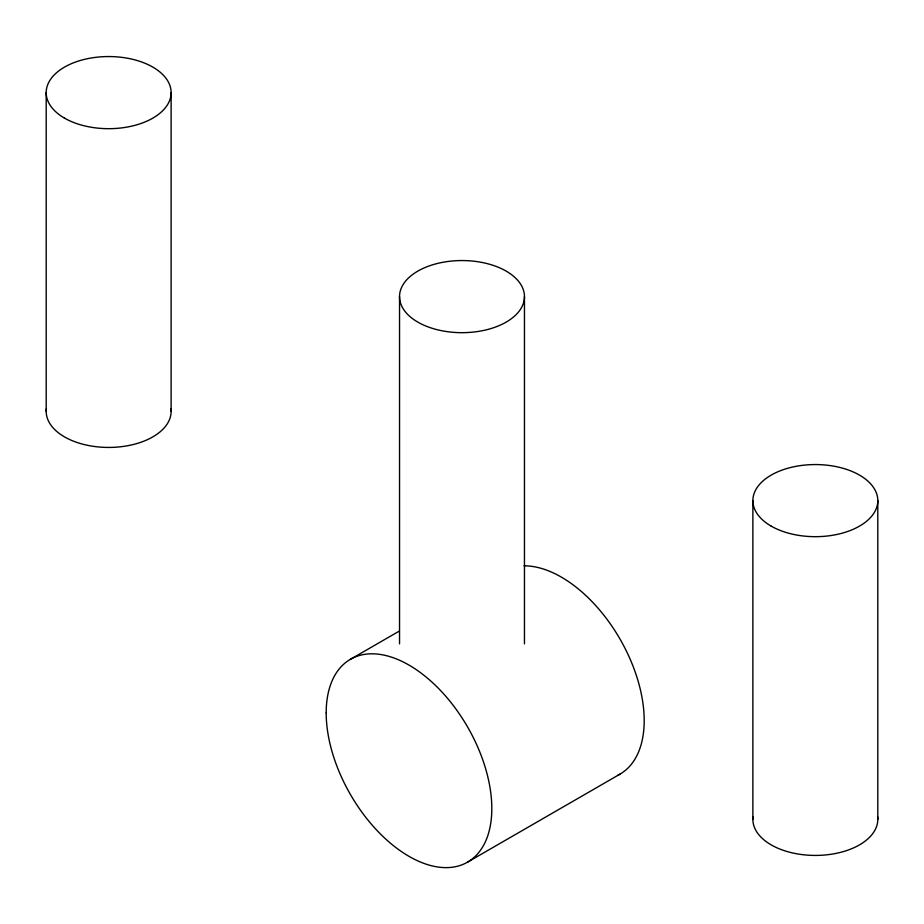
<?xml version="1.0" encoding="UTF-8"?>
<svg xmlns="http://www.w3.org/2000/svg" width="924" height="924" viewBox="0 0 924 924"><rect width="100%" height="100%" fill="white"/><g stroke="black" fill="none" stroke-linecap="round" stroke-linejoin="round"><path stroke-width="1.39" d="M350.439 659.297L399.156 631.173M467.556 862.15L619.935 774.173M877.8 500.612L877.8 819.369M752.875 500.612L752.875 819.369M524.462 296.616A62.462 36.059 0 0 1 430.769 327.847A62.462 36.059 0 0 1 430.769 265.384A62.462 36.059 0 0 1 524.462 296.616L524.462 643.878M399.538 296.616L399.538 643.878M171.125 92.619L171.125 411.376M46.2 92.619L46.2 411.376M877.627 816.677A62.462 36.059 0 0 1 815.338 855.428A62.462 36.059 0 0 1 753.048 816.677M170.952 408.685A62.462 36.059 0 0 1 108.662 447.435A62.462 36.059 0 0 1 46.373 408.685M524.035 565.834A117.117 67.614 60 0 1 629.417 657.518A117.117 67.614 60 0 1 617.544 775.444M771.17 526.114A62.462 36.059 0 0 0 875.675 509.956A62.462 36.059 0 0 0 799.168 465.788A62.462 36.059 0 0 0 771.17 526.114M64.495 118.122A62.462 36.059 0 0 0 169 101.952A62.462 36.059 0 0 0 92.492 57.785A62.462 36.059 0 0 0 64.495 118.122M326.184 712.912A117.117 67.614 60 0 0 450.404 867.44A117.117 67.614 60 0 0 450.404 701.813A117.117 67.614 60 0 0 326.184 712.912"/></g></svg>
